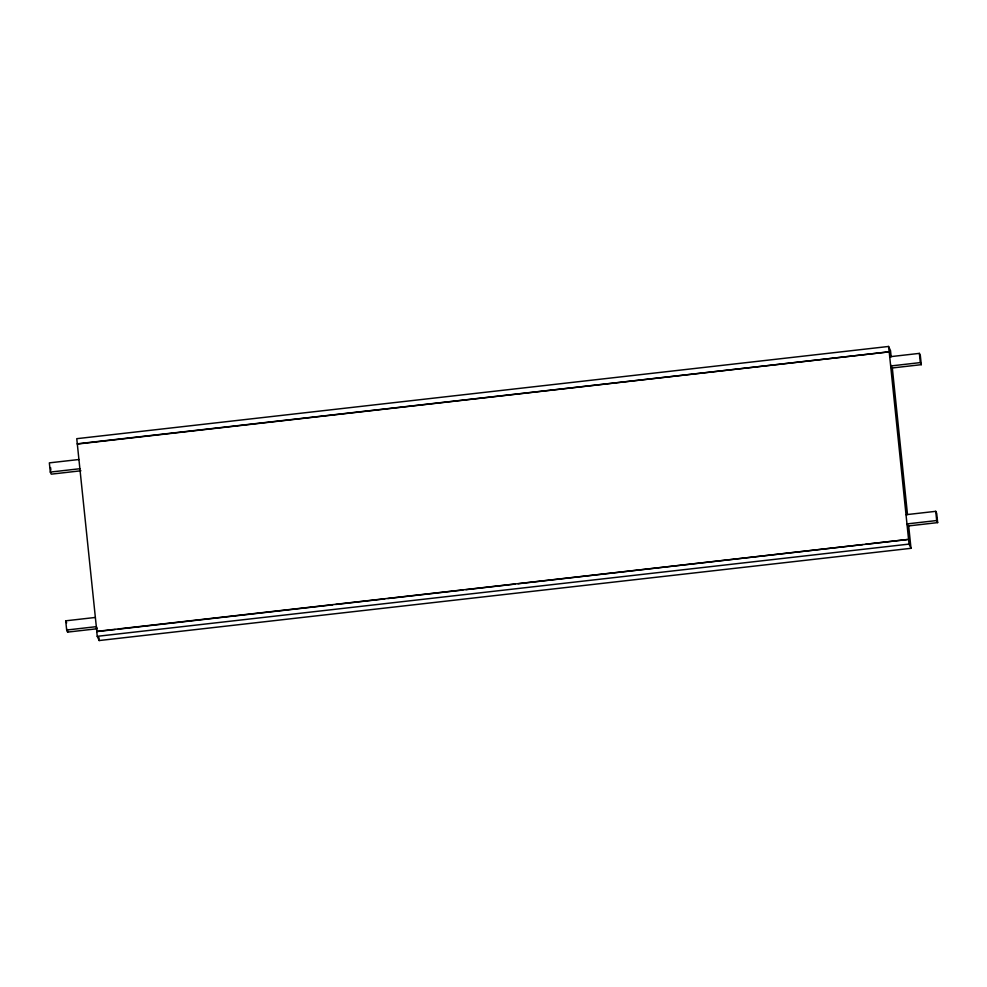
<?xml version="1.0" encoding="UTF-8"?>
<svg xmlns="http://www.w3.org/2000/svg" width="987" height="987" viewBox="0 0 987 987"><rect width="100%" height="100%" fill="white"/><g stroke="black" fill="none" stroke-linecap="round" stroke-linejoin="round"><path stroke-width="1.48" d="M891.162 356.813L890.533 350.681L888.571 346.462L76.764 438.684L96.837 631.594L115.22 629.509M77.307 443.817L889.201 351.816L909.052 544.096L911.001 548.316L99.206 640.538L97.244 636.319L96.738 631.384L908.632 539.383M77.405 444.039L889.201 351.816M889.719 356.751L919.366 353.383L920.328 355.456L921.29 364.672L891.631 368.04L890.669 365.967L920.328 362.599L921.29 364.672M79.009 459.498L49.35 462.866L50.3 472.082L51.262 474.155L80.922 470.787M50.3 472.082L79.959 468.714M906.078 514.696L935.738 511.328L936.7 513.4L937.65 522.616L907.991 525.985L907.028 523.912L936.688 520.544L937.65 522.616M66.672 630.027L96.331 626.659L97.281 628.731L67.634 632.099L66.672 630.027L65.71 620.823L95.369 617.455M118.28 629.163L332.718 604.809M335.777 604.451L384.794 598.887M387.854 598.541L462.915 590.016M465.975 589.671L514.992 584.094M518.052 583.749L862.687 544.602M865.747 544.256L907.102 539.556M97.244 636.319L909.052 544.096M65.71 620.823L66.672 622.883M919.366 353.383L920.328 362.599M935.738 511.328L936.688 520.544M892.273 367.534L907.509 514.609M908.62 525.343L911.001 548.316M891.36 365.4L891.631 368.04M888.571 346.462L889.102 351.594M98.885 637.466L99.206 640.538M50.584 467.567L50.855 470.207M67.363 629.472L67.634 632.099"/></g></svg>
